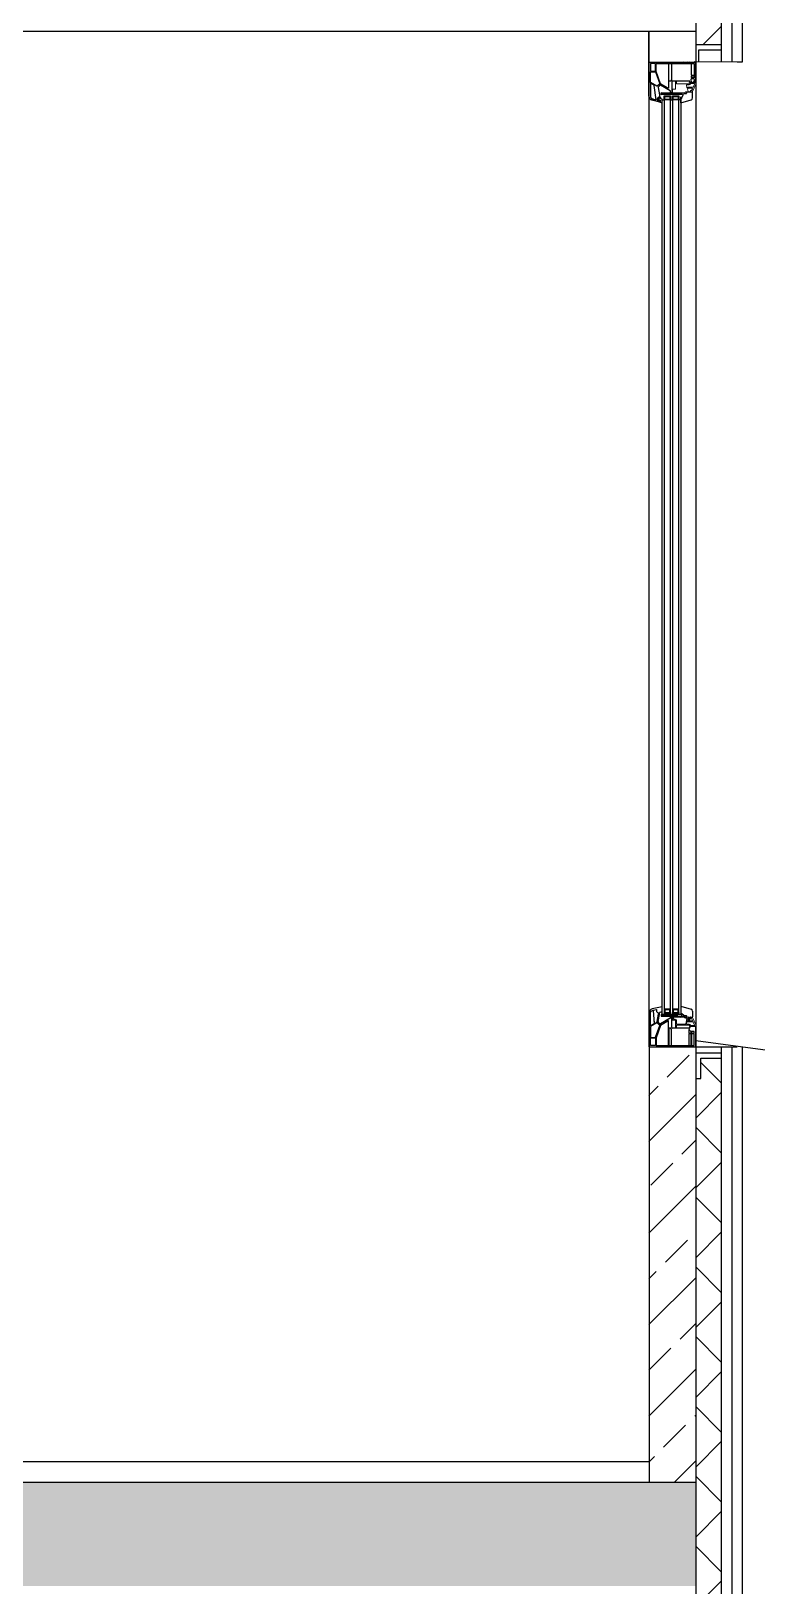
# Model space of a CAD drawing. Header units: millimetres. Extents: x -257254 to 390979, y -202328 to 355504.
# Drawn here: x 100886 to 102287, y 42935 to 45935 of the extents above; entities that cross this region are included whole.
import ezdxf

# ---------------------------------------------------------------- set-up
doc = ezdxf.new("R2010")
doc.units = ezdxf.units.MM
doc.layers.get('0').update_dxf_attribs({"lineweight": 25})
for name, color, linetype in [('G_S1', 3, 'Continuous'), ('GASKET', 5, 'Continuous'), ('PVC', 7, 'Continuous'), ('разрез', 40, 'Continuous')]:
    doc.layers.add(name, color=color, linetype=linetype)

msp = doc.modelspace()

# ---------------------------------------------------------------- hatches: boundary and pattern name
at = {"layer": 'разрез'}
h = msp.add_hatch(dxfattribs=at)
h.set_pattern_fill('NET', color=256, scale=30, angle=45)
h.set_pattern_definition([(45, (-80, -15000), (-67.35192, 67.35192), []), (135, (-80, -15000), (-67.35192, -67.35192), [])])
h.paths.add_polyline_path([(102219.02596, 46953.3795), (102179.02596, 46953.3795), (102179.02596, 46914.47947), (102169.02596, 46914.47947), (102169.02596, 45909.00971), (102219.02596, 45909.00971)])
h = msp.add_hatch(dxfattribs=at)
h.set_pattern_fill('JIS_STN_2.5', color=256, scale=50)
h.set_pattern_definition([(45, (-80.35, 2975.46), (-88.38835, 88.38835), []), (45, (7.9, 2975.46), (-88.38835, 88.38835), [60, -25])])
h.paths.add_polyline_path([(102168.67558, 43950.80058), (102157.29381, 43975.34196), (102090.48815, 43975.34196), (102078.67558, 43950.80058), (102078.67558, 43135.34196), (102168.67558, 43135.34196)])
h = msp.add_hatch(dxfattribs=at)
h.set_pattern_fill('NET', color=256, scale=30, angle=45)
h.set_pattern_definition([(45, (-80, -18000), (-67.35192, 67.35192), []), (135, (-80, -18000), (-67.35192, -67.35192), [])])
h.paths.add_polyline_path([(102219.02596, 43953.3795), (102179.02596, 43953.3795), (102179.02596, 43914.47947), (102169.02596, 43914.47947), (102169.02596, 42909.00971), (102219.02596, 42909.00971)])
h = msp.add_hatch(dxfattribs=at)
h.set_pattern_fill('JIS_STN_2.5', color=256, scale=50)
h.set_pattern_definition([(45, (0, 3000), (-88.38835, 88.38835), []), (45, (88.25, 3000), (-88.38835, 88.38835), [60, -25])])
h.paths.add_polyline_path([(92229.02595, 43135.34196), (89829.02595, 43135.34196), (89829.02595, 42935.34196), (92229.02595, 42935.34196)])
h.paths.add_polyline_path([(96429.02596, 43135.34196), (92229.02596, 43135.34196), (92229.02596, 43015.34196), (92229.02595, 42935.34196), (96429.02596, 42935.34196)])
h.paths.add_polyline_path([(100629.02596, 43135.34196), (96429.02596, 43135.34196), (96429.02596, 42935.34196), (100629.02596, 42935.34196)])
h.paths.add_polyline_path([(102169.02596, 43135.34196), (100629.02596, 43135.34196), (100629.02596, 42935.34196), (102169.02596, 42935.34196)])

# ---------------------------------------------------------------- linework, layer by layer
at = {"color": 1, "linetype": 'Continuous', "lineweight": 25}
for p, q in [((102102.22347, 45812.94867), (102142.23375, 45815.93684)), ((102142.23375, 45812.94867), (102102.22347, 45815.93684)), ((102102.22347, 44037.62609), (102142.23375, 44034.63792)), ((102142.23375, 44037.62609), (102102.22347, 44034.63792))]:
    msp.add_line(p, q, dxfattribs=at)
at = {"color": 5}
for p, q in [((102109.26072, 45809.16832), (102109.26072, 45810.16832)), ((102110.26072, 45809.16832), (102110.26072, 45810.16832)), ((102111.26072, 45809.16832), (102111.26072, 45810.16832)), ((102112.26072, 45809.16832), (102112.26072, 45810.16832)), ((102113.26072, 45809.16832), (102113.26072, 45810.16832)), ((102114.26072, 45809.16832), (102114.26072, 45810.16832)), ((102115.26072, 45809.16832), (102115.26072, 45810.16832)), ((102116.26072, 45809.16832), (102116.26072, 45810.16832)), ((102117.26072, 45809.16832), (102117.26072, 45810.16832)), ((102118.26072, 45809.16832), (102118.26072, 45810.16832)), ((102119.26072, 45809.16832), (102119.26072, 45810.16832)), ((102119.26072, 45809.16832), (102119.26072, 45810.16832)), ((102120.26072, 45809.16832), (102120.26072, 45810.16832)), ((102125.26072, 45809.16832), (102125.26072, 45810.16832)), ((102126.26072, 45809.16832), (102126.26072, 45810.16832)), ((102127.26072, 45809.16832), (102127.26072, 45810.16832)), ((102128.26072, 45809.16832), (102128.26072, 45810.16832)), ((102129.26072, 45809.16832), (102129.26072, 45810.16832)), ((102130.26072, 45809.16832), (102130.26072, 45810.16832)), ((102131.26072, 45809.16832), (102131.26072, 45810.16832)), ((102132.26072, 45809.16832), (102132.26072, 45810.16832)), ((102133.26072, 45809.16832), (102133.26072, 45810.16832)), ((102134.26072, 45809.16832), (102134.26072, 45810.16832)), ((102135.26072, 45809.16832), (102135.26072, 45810.16832)), ((102135.26072, 45809.16832), (102135.26072, 45810.16832)), ((102136.26072, 45809.16832), (102136.26072, 45810.16832)), ((102109.26072, 45809.16832), (102108.26072, 45809.16832)), ((102109.26072, 45808.16832), (102108.26072, 45808.16832)), ((102109.26072, 45807.16832), (102108.26072, 45807.16832)), ((102109.26072, 45806.16832), (102108.26072, 45806.16832)), ((102109.26072, 45805.16832), (102108.26072, 45805.16832)), ((102109.26072, 45804.16832), (102108.26072, 45804.16832)), ((102109.26072, 45803.66832), (102108.26072, 45803.66832)), ((102109.26072, 45803.66832), (102109.26072, 45802.66832)), ((102110.26072, 45803.66832), (102110.26072, 45802.66832)), ((102111.26072, 45803.66832), (102111.26072, 45802.66832)), ((102112.26072, 45803.66832), (102112.26072, 45802.66832)), ((102113.26072, 45803.66832), (102113.26072, 45802.66832)), ((102114.26072, 45803.66832), (102114.26072, 45802.66832)), ((102115.26072, 45803.66832), (102115.26072, 45802.66832)), ((102116.26072, 45803.66832), (102116.26072, 45802.66832)), ((102117.26072, 45803.66832), (102117.26072, 45802.66832)), ((102118.26072, 45803.66832), (102118.26072, 45802.66832)), ((102119.26072, 45809.16832), (102120.26072, 45809.16832)), ((102120.26072, 45808.16832), (102119.26072, 45808.16832)), ((102120.26072, 45807.16832), (102119.26072, 45807.16832)), ((102120.26072, 45806.16832), (102119.26072, 45806.16832)), ((102120.26072, 45805.16832), (102119.26072, 45805.16832)), ((102120.26072, 45804.16832), (102119.26072, 45804.16832)), ((102119.26072, 45803.66832), (102119.26072, 45802.66832)), ((102119.26072, 45803.66832), (102119.26072, 45802.66832)), ((102119.26072, 45803.66832), (102120.26072, 45803.66832)), ((102120.26072, 45803.66832), (102120.26072, 45802.66832)), ((102125.26072, 45809.16832), (102124.26072, 45809.16832)), ((102125.26072, 45808.16832), (102124.26072, 45808.16832)), ((102125.26072, 45807.16832), (102124.26072, 45807.16832)), ((102125.26072, 45806.16832), (102124.26072, 45806.16832)), ((102125.26072, 45805.16832), (102124.26072, 45805.16832)), ((102125.26072, 45804.16832), (102124.26072, 45804.16832)), ((102125.26072, 45803.66832), (102124.26072, 45803.66832)), ((102125.26072, 45803.66832), (102125.26072, 45802.66832)), ((102126.26072, 45803.66832), (102126.26072, 45802.66832)), ((102127.26072, 45803.66832), (102127.26072, 45802.66832)), ((102128.26072, 45803.66832), (102128.26072, 45802.66832)), ((102129.26072, 45803.66832), (102129.26072, 45802.66832)), ((102130.26072, 45803.66832), (102130.26072, 45802.66832)), ((102131.26072, 45803.66832), (102131.26072, 45802.66832)), ((102132.26072, 45803.66832), (102132.26072, 45802.66832)), ((102133.26072, 45803.66832), (102133.26072, 45802.66832)), ((102134.26072, 45803.66832), (102134.26072, 45802.66832)), ((102135.26072, 45809.16832), (102136.26072, 45809.16832)), ((102136.26072, 45808.16832), (102135.26072, 45808.16832)), ((102136.26072, 45807.16832), (102135.26072, 45807.16832)), ((102136.26072, 45806.16832), (102135.26072, 45806.16832)), ((102136.26072, 45805.16832), (102135.26072, 45805.16832)), ((102136.26072, 45804.16832), (102135.26072, 45804.16832)), ((102135.26072, 45803.66832), (102135.26072, 45802.66832)), ((102135.26072, 45803.66832), (102135.26072, 45802.66832)), ((102135.26072, 45803.66832), (102136.26072, 45803.66832)), ((102136.26072, 45803.66832), (102136.26072, 45802.66832)), ((102109.26072, 44046.90644), (102108.26072, 44046.90644)), ((102109.26072, 44046.40644), (102108.26072, 44046.40644)), ((102109.26072, 44045.40644), (102108.26072, 44045.40644)), ((102109.26072, 44044.40644), (102108.26072, 44044.40644)), ((102109.26072, 44043.40644), (102108.26072, 44043.40644)), ((102109.26072, 44042.40644), (102108.26072, 44042.40644)), ((102109.26072, 44041.40644), (102108.26072, 44041.40644)), ((102109.26072, 44046.90644), (102109.26072, 44047.90644)), ((102109.26072, 44041.40644), (102109.26072, 44040.40644)), ((102110.26072, 44046.90644), (102110.26072, 44047.90644)), ((102110.26072, 44041.40644), (102110.26072, 44040.40644)), ((102111.26072, 44046.90644), (102111.26072, 44047.90644)), ((102111.26072, 44041.40644), (102111.26072, 44040.40644)), ((102112.26072, 44046.90644), (102112.26072, 44047.90644)), ((102112.26072, 44041.40644), (102112.26072, 44040.40644)), ((102113.26072, 44046.90644), (102113.26072, 44047.90644)), ((102113.26072, 44041.40644), (102113.26072, 44040.40644)), ((102114.26072, 44046.90644), (102114.26072, 44047.90644)), ((102114.26072, 44041.40644), (102114.26072, 44040.40644)), ((102115.26072, 44046.90644), (102115.26072, 44047.90644)), ((102115.26072, 44041.40644), (102115.26072, 44040.40644)), ((102116.26072, 44046.90644), (102116.26072, 44047.90644)), ((102116.26072, 44041.40644), (102116.26072, 44040.40644)), ((102117.26072, 44046.90644), (102117.26072, 44047.90644)), ((102117.26072, 44041.40644), (102117.26072, 44040.40644)), ((102118.26072, 44046.90644), (102118.26072, 44047.90644)), ((102118.26072, 44041.40644), (102118.26072, 44040.40644)), ((102119.26072, 44046.90644), (102119.26072, 44047.90644)), ((102119.26072, 44046.90644), (102119.26072, 44047.90644)), ((102119.26072, 44046.90644), (102120.26072, 44046.90644)), ((102120.26072, 44046.40644), (102119.26072, 44046.40644)), ((102120.26072, 44045.40644), (102119.26072, 44045.40644)), ((102120.26072, 44044.40644), (102119.26072, 44044.40644)), ((102120.26072, 44043.40644), (102119.26072, 44043.40644)), ((102120.26072, 44042.40644), (102119.26072, 44042.40644)), ((102119.26072, 44041.40644), (102119.26072, 44040.40644)), ((102119.26072, 44041.40644), (102119.26072, 44040.40644)), ((102119.26072, 44041.40644), (102120.26072, 44041.40644)), ((102120.26072, 44046.90644), (102120.26072, 44047.90644)), ((102120.26072, 44041.40644), (102120.26072, 44040.40644)), ((102125.26072, 44046.90644), (102124.26072, 44046.90644)), ((102125.26072, 44046.40644), (102124.26072, 44046.40644)), ((102125.26072, 44045.40644), (102124.26072, 44045.40644)), ((102125.26072, 44044.40644), (102124.26072, 44044.40644)), ((102125.26072, 44043.40644), (102124.26072, 44043.40644)), ((102125.26072, 44042.40644), (102124.26072, 44042.40644)), ((102125.26072, 44041.40644), (102124.26072, 44041.40644)), ((102125.26072, 44046.90644), (102125.26072, 44047.90644)), ((102125.26072, 44041.40644), (102125.26072, 44040.40644)), ((102126.26072, 44046.90644), (102126.26072, 44047.90644)), ((102126.26072, 44041.40644), (102126.26072, 44040.40644)), ((102127.26072, 44046.90644), (102127.26072, 44047.90644)), ((102127.26072, 44041.40644), (102127.26072, 44040.40644)), ((102128.26072, 44046.90644), (102128.26072, 44047.90644)), ((102128.26072, 44041.40644), (102128.26072, 44040.40644)), ((102129.26072, 44046.90644), (102129.26072, 44047.90644)), ((102129.26072, 44041.40644), (102129.26072, 44040.40644)), ((102130.26072, 44046.90644), (102130.26072, 44047.90644)), ((102130.26072, 44041.40644), (102130.26072, 44040.40644)), ((102131.26072, 44046.90644), (102131.26072, 44047.90644)), ((102131.26072, 44041.40644), (102131.26072, 44040.40644)), ((102132.26072, 44046.90644), (102132.26072, 44047.90644)), ((102132.26072, 44041.40644), (102132.26072, 44040.40644)), ((102133.26072, 44046.90644), (102133.26072, 44047.90644)), ((102133.26072, 44041.40644), (102133.26072, 44040.40644)), ((102134.26072, 44046.90644), (102134.26072, 44047.90644)), ((102134.26072, 44041.40644), (102134.26072, 44040.40644)), ((102135.26072, 44046.90644), (102135.26072, 44047.90644)), ((102135.26072, 44046.90644), (102135.26072, 44047.90644)), ((102135.26072, 44046.90644), (102136.26072, 44046.90644)), ((102136.26072, 44046.40644), (102135.26072, 44046.40644)), ((102136.26072, 44045.40644), (102135.26072, 44045.40644)), ((102136.26072, 44044.40644), (102135.26072, 44044.40644)), ((102136.26072, 44043.40644), (102135.26072, 44043.40644)), ((102136.26072, 44042.40644), (102135.26072, 44042.40644)), ((102135.26072, 44041.40644), (102135.26072, 44040.40644)), ((102135.26072, 44041.40644), (102135.26072, 44040.40644)), ((102135.26072, 44041.40644), (102136.26072, 44041.40644)), ((102136.26072, 44046.90644), (102136.26072, 44047.90644)), ((102136.26072, 44041.40644), (102136.26072, 44040.40644))]:
    msp.add_line(p, q, dxfattribs=at)
for points in [[(102116.61489, 45825.34444, -0.5773502692), (102116.16489, 45825.08464), (102101.21313, 45833.71704, -0.1763269807), (102101.08122, 45833.87425), (102092.53299, 45857.36032, -0.0874886635), (102092.51489, 45857.46293), (102092.51489, 45872.41003, -0.4142135624), (102092.81489, 45872.71003), (102116.31489, 45872.71003, -0.4142135624), (102116.61489, 45872.41003)], [(102116.61489, 44025.23032, 0.5773502692), (102116.16489, 44025.49013), (102101.21312, 44016.85772, 0.1763269807), (102101.08122, 44016.70052), (102092.53299, 43993.21444, 0.0874886635), (102092.51489, 43993.11184), (102092.51489, 43978.16474, 0.4142135624), (102092.81489, 43977.86474), (102116.31489, 43977.86474, 0.4142135624), (102116.61489, 43978.16474)]]:
    msp.add_lwpolyline(points, format="xyb", close=True)
at = {"color": 1, "linetype": 'Continuous', "lineweight": 25}
for points in [[(102104.23325, 45812.94867), (102102.22347, 45812.94867), (102102.22347, 45815.93684), (102142.23375, 45815.93684), (102142.23375, 45812.94867)], [(102104.23325, 44037.62609), (102102.22347, 44037.62609), (102102.22347, 44034.63792), (102142.23375, 44034.63792), (102142.23375, 44037.62609)]]:
    msp.add_lwpolyline(points, close=True, dxfattribs=at)
at = {"color": 5}
for points in [[(102120.26072, 45810.16832), (102120.26072, 45802.66832), (102108.26072, 45802.66832), (102108.26072, 45810.16832)], [(102136.26072, 45810.16832), (102136.26072, 45802.66832), (102124.26072, 45802.66832), (102124.26072, 45810.16832)], [(102119.26072, 45809.16832), (102119.26072, 45803.66832), (102109.26072, 45803.66832), (102109.26072, 45809.16832)], [(102135.26072, 45809.16832), (102135.26072, 45803.66832), (102125.26072, 45803.66832), (102125.26072, 45809.16832)], [(102120.26072, 44040.40644), (102120.26072, 44047.90644), (102108.26072, 44047.90644), (102108.26072, 44040.40644)], [(102119.26072, 44041.40644), (102119.26072, 44046.90644), (102109.26072, 44046.90644), (102109.26072, 44041.40644)], [(102136.26072, 44040.40644), (102136.26072, 44047.90644), (102124.26072, 44047.90644), (102124.26072, 44040.40644)], [(102135.26072, 44041.40644), (102135.26072, 44046.90644), (102125.26072, 44046.90644), (102125.26072, 44041.40644)]]:
    msp.add_lwpolyline(points, close=True, dxfattribs=at)
at = {"layer": 'G_S1'}
for points in [[(102104.26072, 44037.62609), (102104.26072, 45802.66842), (102108.26072, 45802.66823), (102108.26072, 44037.62609)], [(102120.26072, 44037.62609), (102120.26072, 45802.66842), (102124.26072, 45802.66823), (102124.26072, 44037.62609)], [(102136.26072, 44037.62704), (102136.26069, 45803.16842), (102140.26069, 45803.16823), (102140.26072, 44037.62704)]]:
    msp.add_lwpolyline(points, close=True, dxfattribs=at)
at = {"layer": 'GASKET', "color": 5, "linetype": 'Continuous'}
msp.add_lwpolyline([(102101.59073, 45806.79046, 0.4142135624), (102100.89073, 45807.49046), (102100.79073, 45807.49046, 0.4142135624), (102100.49073, 45807.19046), (102100.49073, 45806.34405), (102100.19073, 45806.17085, -0.5773502692), (102099.29073, 45806.69046), (102099.29073, 45807.14046, 0.4142135624), (102098.79073, 45807.64046), (102098.49073, 45807.64046, 0.0200240707), (102098.21073, 45807.62925, 0.3909468838), (102097.29073, 45806.63245), (102097.29073, 45801.64848, 0.3909468838), (102098.21073, 45800.65168), (102098.49073, 45800.64046), (102098.79073, 45800.64046, 0.4142135624), (102099.29073, 45801.14046), (102099.29073, 45801.59046, -0.5773502692), (102100.19073, 45802.11008), (102100.49073, 45801.93687), (102100.49073, 45797.89006), (102103.87457, 45796.87564, 0.5023341752), (102104.26072, 45797.16301), (102104.26073, 45803.92482), (102101.82345, 45804.65548, -0.349418093), (102101.59073, 45804.94784)], format="xyb", close=True, dxfattribs=at)
at = {"layer": 'PVC'}
for p, q in [((102078.93981, 45809.76937), (102078.93981, 45875.2328)), ((102081.80766, 45875.26082), (102090.402, 45875.26082)), ((102081.89381, 45875.2328), (102090.48815, 45875.2328)), ((102093.77761, 45875.26082), (102134.102, 45875.26082)), ((102137.47761, 45875.26082), (102146.07195, 45875.26082)), ((102137.56376, 45875.2328), (102146.1581, 45875.2328)), ((102149.43981, 45875.26082), (102153.83981, 45875.26082)), ((102157.20766, 45875.26082), (102166.07195, 45875.26082)), ((102157.29381, 45875.2328), (102166.1581, 45875.2328)), ((102168.93981, 45875.26082), (102168.93981, 45836.71082)), ((102160.36764, 45842.96082), (102159.36764, 45841.96082)), ((102159.36764, 45841.96082), (102160.42977, 45836.74028)), ((102160.45379, 45842.9328), (102159.45379, 45841.9328)), ((102159.45379, 45841.9328), (102160.51592, 45836.71226)), ((102165.13981, 45842.96082), (102160.36764, 45842.96082)), ((102165.22596, 45842.9328), (102160.45379, 45842.9328)), ((102166.63981, 45838.76082), (102166.63981, 45841.46082)), ((102166.72596, 45838.7328), (102166.72596, 45841.4328)), ((102096.455, 45826.495), (102098.89423, 45812.66143)), ((102096.54115, 45826.46698), (102098.98038, 45812.63342)), ((102100.02488, 45830.66792), (102096.73509, 45827.37813)), ((102100.11103, 45830.63991), (102096.82124, 45827.35012)), ((102098.93981, 45812.14049), (102098.93981, 45809.46082)), ((102099.02596, 45812.11247), (102099.02596, 45809.4328)), ((102119.93981, 45820.02588), (102101.23198, 45830.82684)), ((102120.02596, 45819.99786), (102101.31813, 45830.79883)), ((102120.43981, 45816.46082), (102120.43981, 45819.15985)), ((102120.52596, 45816.4328), (102120.52596, 45819.13184)), ((102122.43981, 45815.96082), (102120.93981, 45815.96082)), ((102122.52596, 45815.9328), (102121.02596, 45815.9328)), ((102122.93981, 45837.96082), (102122.93981, 45816.46082)), ((102123.02596, 45837.9328), (102123.02596, 45816.4328)), ((102157.00107, 45838.96082), (102123.93981, 45838.96082)), ((102157.08722, 45838.9328), (102124.02596, 45838.9328)), ((102140.26069, 45802.80664), (102145.78549, 45813.5819)), ((102147.94405, 45814.9328), (102151.02596, 45814.9328)), ((102151.52596, 45815.4328), (102151.52596, 45815.8328)), ((102153.62596, 45817.9328), (102155.93763, 45817.9328)), ((102155.93763, 45817.9328), (102162.27596, 45817.9328)), ((102156.95003, 45836.33846), (102157.48404, 45838.33141)), ((102157.03618, 45836.31045), (102157.57019, 45838.30339)), ((102159.97294, 45836.14169), (102157.25969, 45835.96148)), ((102160.05909, 45836.11368), (102157.34584, 45835.93346)), ((102158.77596, 45820.1328), (102158.49151, 45818.51963)), ((102163.02596, 45817.1828), (102162.27596, 45817.9328)), ((102163.02596, 45806.29926), (102163.02596, 45817.1828)), ((102164.4474, 45836.7314), (102164.64423, 45837.84764)), ((102164.53355, 45836.70338), (102164.73038, 45837.81963)), ((102167.68981, 45835.96082), (102164.90667, 45836.14567)), ((102167.77596, 45835.9328), (102164.99282, 45836.11766)), ((102165.13663, 45838.26082), (102166.13981, 45838.26082)), ((102165.22278, 45838.2328), (102166.22596, 45838.2328)), ((102168.18981, 45835.96082), (102167.68981, 45835.96082)), ((102168.27596, 45835.9328), (102167.77596, 45835.9328)), ((102168.93981, 45836.71082), (102168.18981, 45835.96082)), ((102100.06216, 45797.97104), (102084.86925, 45802.04197)), ((102098.73981, 45807.61082), (102098.43981, 45807.61082)), ((102098.43981, 45800.61082), (102098.73981, 45800.61082)), ((102098.82596, 45807.5828), (102098.52596, 45807.5828)), ((102098.52596, 45800.5828), (102098.82596, 45800.5828)), ((102099.23981, 45806.66082), (102099.23981, 45807.11082)), ((102099.23981, 45801.11082), (102099.23981, 45801.56082)), ((102099.32596, 45806.6328), (102099.32596, 45807.0828)), ((102099.32596, 45801.0828), (102099.32596, 45801.5328)), ((102100.43981, 45806.31441), (102100.13981, 45806.1412)), ((102100.13981, 45802.08043), (102100.43981, 45801.90723)), ((102100.52596, 45806.28639), (102100.22596, 45806.11319)), ((102100.22596, 45802.05242), (102100.52596, 45801.87921)), ((102100.43981, 45807.96082), (102100.43981, 45806.31441)), ((102100.43981, 45801.90723), (102100.43981, 45798.26082)), ((102100.52596, 45807.9328), (102100.52596, 45806.28639)), ((102100.52596, 45801.87921), (102100.52596, 45798.2328)), ((102140.26069, 45797.2328), (102140.26069, 45808.38047)), ((102140.26069, 45796.94872), (102160.31159, 45802.5115)), ((102143.35034, 45806.04184), (102143.52596, 45806.04184)), ((102143.82596, 45796.9328), (102143.82596, 45796.9328)), ((102079.02596, 44040.83341), (102079.02596, 43975.34196)), ((102104.26072, 44052.63174), (102084.9554, 44048.56081)), ((102099.02596, 44038.46229), (102099.02596, 44041.14196)), ((102140.26072, 44053.62604), (102160.31159, 44048.06327)), ((102140.26072, 44041.1452), (102145.78549, 44036.99287)), ((102163.02596, 44044.2755), (102163.02596, 44033.39196)), ((102096.54115, 44024.10778), (102098.98038, 44037.94135)), ((102100.11103, 44019.93486), (102096.82124, 44023.22465)), ((102120.02596, 44030.5769), (102101.31813, 44019.77594)), ((102120.52596, 44034.14196), (102120.52596, 44031.44293)), ((102122.52596, 44034.64196), (102121.02596, 44034.64196)), ((102123.02596, 44012.64196), (102123.02596, 44034.14196)), ((102157.08722, 44011.64196), (102124.02596, 44011.64196)), ((102147.94405, 44035.64196), (102151.02596, 44035.64196)), ((102151.52596, 44035.14196), (102151.52596, 44034.74196)), ((102153.62596, 44032.64196), (102155.93763, 44032.64196)), ((102154.67596, 44028.64196), (102155.13865, 44028.64196)), ((102154.67596, 44026.64196), (102156.29335, 44026.64196)), ((102155.57166, 44028.89196), (102156.58894, 44030.65394)), ((102156.64833, 44030.99077), (102156.43004, 44032.22879)), ((102156.72636, 44026.89196), (102158.77596, 44030.44196)), ((102157.03618, 44014.26432), (102157.57019, 44012.27137)), ((102164.99282, 44014.45711), (102157.34584, 44014.6413)), ((102158.77596, 44030.44196), (102158.49151, 44032.05514)), ((102158.98391, 44032.64196), (102162.27596, 44032.64196)), ((102163.02596, 44033.39196), (102162.27596, 44032.64196)), ((102167.77596, 44014.64196), (102164.99282, 44014.45711)), ((102168.27596, 44014.64196), (102167.77596, 44014.64196)), ((102169.02596, 44013.89196), (102168.27596, 44014.64196)), ((102169.02596, 43975.34196), (102169.02596, 44013.89196)), ((102079.02596, 43975.34196), (102090.48815, 43975.34196)), ((102090.48815, 43975.34196), (102157.29381, 43975.34196)), ((102157.29381, 43975.34196), (102169.02596, 43975.34196))]:
    msp.add_line(p, q, dxfattribs=at)
at = {"layer": 'PVC', "linetype": 'Continuous', "lineweight": 0}
for p, q in [((102124.02592, 45816.43684), (102124.02592, 45822.9328)), ((102124.52592, 45823.4328), (102129.52596, 45823.4328)), ((102138.72592, 45815.93684), (102124.52592, 45815.93684)), ((102130.02596, 45823.9328), (102130.02596, 45838.4328)), ((102130.52596, 45838.9328), (102131.52596, 45838.9328)), ((102132.02596, 45838.4328), (102132.02596, 45833.9328)), ((102132.52596, 45833.4328), (102156.36792, 45833.4328)), ((102139.02592, 45816.23684), (102138.72592, 45815.93684)), ((102139.32592, 45815.93684), (102139.02592, 45816.23684)), ((102148.52592, 45815.93684), (102139.32592, 45815.93684)), ((102149.02592, 45817.43684), (102149.02592, 45816.43684)), ((102151.39671, 45817.93684), (102149.52592, 45817.93684)), ((102152.02693, 45826.43176), (102151.13146, 45830.83312)), ((102154.05909, 45818.11368), (102151.39671, 45817.93684)), ((102151.62143, 45831.4328), (102156.36792, 45831.4328)), ((102153.03916, 45826.34661), (102152.87045, 45826.17789)), ((102154.45379, 45824.9328), (102153.45379, 45823.9328)), ((102153.45379, 45823.9328), (102154.51592, 45818.71226)), ((102163.99742, 45826.93239), (102154.45338, 45826.93239)), ((102162.19192, 45824.9328), (102154.45379, 45824.9328)), ((102158.53355, 45818.70338), (102158.76564, 45820.01963)), ((102161.77596, 45817.9328), (102158.99282, 45818.11766)), ((102159.25804, 45820.4328), (102160.71824, 45820.4328)), ((102159.32596, 45835.9328), (102164.98391, 45835.9328)), ((102159.32596, 45833.9328), (102166.52391, 45833.9328)), ((102161.17906, 45820.73877), (102162.65274, 45824.23877)), ((102162.27596, 45817.9328), (102161.77596, 45817.9328)), ((102163.02596, 45818.6828), (102162.27596, 45817.9328)), ((102169.02596, 45832.9328), (102163.02596, 45818.6828)), ((102166.98473, 45833.23877), (102164.45824, 45827.23836)), ((102164.98391, 45835.9328), (102168.27596, 45835.9328)), ((102124.02592, 44034.13792), (102124.02592, 44027.64196)), ((102138.72592, 44034.63792), (102124.52592, 44034.63792)), ((102124.52592, 44027.14196), (102129.52596, 44027.14196)), ((102126.02592, 44032.13792), (102126.02592, 44029.64196)), ((102137.97236, 44032.63792), (102126.52592, 44032.63792)), ((102126.52592, 44029.14196), (102129.52596, 44029.14196)), ((102130.02596, 44026.64196), (102130.02596, 44012.14196)), ((102130.52596, 44011.64196), (102131.52596, 44011.64196)), ((102132.02596, 44026.64196), (102132.02596, 44019.64196)), ((102132.02596, 44012.14196), (102132.02596, 44016.64196)), ((102132.52596, 44019.14196), (102149.4784, 44019.14196)), ((102132.52596, 44017.14196), (102156.36792, 44017.14196)), ((102139.02592, 44034.33792), (102138.72592, 44034.63792)), ((102139.32592, 44034.63792), (102139.02592, 44034.33792)), ((102148.52592, 44034.63792), (102139.32592, 44034.63792)), ((102146.70673, 44032.63792), (102140.07949, 44032.63792)), ((102149.02592, 44033.13792), (102149.02592, 44034.13792)), ((102150.86024, 44030.66915), (102149.36024, 44030.66915)), ((102151.39671, 44032.63792), (102149.52592, 44032.63792)), ((102149.96837, 44019.54228), (102152.09979, 44030.01858)), ((102151.64297, 44030.61716), (102150.86024, 44030.66915)), ((102152.02693, 44024.14301), (102151.13146, 44019.74165)), ((102154.05909, 44032.46109), (102151.39671, 44032.63792)), ((102151.62143, 44019.14196), (102156.36792, 44019.14196)), ((102153.03916, 44024.22816), (102152.87045, 44024.39688)), ((102153.45379, 44026.64196), (102154.51592, 44031.8625)), ((102154.45379, 44025.64196), (102153.45379, 44026.64196)), ((102163.99742, 44023.64237), (102154.45338, 44023.64237)), ((102162.19192, 44025.64196), (102154.45379, 44025.64196)), ((102158.53355, 44031.87138), (102158.76564, 44030.55514)), ((102161.77596, 44032.64196), (102158.99282, 44032.45711)), ((102159.25804, 44030.14196), (102160.71824, 44030.14196)), ((102159.32596, 44016.64196), (102166.52391, 44016.64196)), ((102159.32596, 44014.64196), (102164.98391, 44014.64196)), ((102161.17906, 44029.83599), (102162.65274, 44026.33599)), ((102162.27596, 44032.64196), (102161.77596, 44032.64196)), ((102163.02596, 44031.89196), (102162.27596, 44032.64196)), ((102169.02596, 44017.64196), (102163.02596, 44031.89196)), ((102166.98473, 44017.33599), (102164.45824, 44023.3364)), ((102164.98391, 44014.64196), (102168.27596, 44014.64196)), ((102168.27596, 44014.64196), (102169.02596, 44015.39196)), ((102169.02596, 44015.39196), (102169.02596, 44017.64196))]:
    msp.add_line(p, q, dxfattribs=at)
at = {"layer": 'PVC'}
for points in [[(102100.14831, 45797.94302), (102084.9554, 45802.01395, -0.3394542589), (102079.02596, 45809.74136), (102079.02596, 45875.2328), (102169.02596, 45875.2328), (102169.02596, 45836.6828), (102168.27596, 45835.9328), (102169.02596, 45835.1828), (102169.02596, 45832.9328)], [(102121.82596, 45872.7328, -0.4142135624), (102122.32596, 45872.2328), (102122.32596, 45841.27346, -0.2522636525), (102122.10096, 45840.85588, 0.1521672479), (102120.78137, 45839.2453, -0.3056146846), (102120.31786, 45838.9328), (102117.82596, 45838.9328, -0.4142135624), (102117.32596, 45839.4328), (102117.32596, 45872.2328, -0.4142135624), (102117.82596, 45872.7328)], [(102117.82596, 45872.7328), (102165.72596, 45872.7328, -0.4142135624), (102166.22596, 45872.2328), (102166.22596, 45850.4328, -0.4142135624), (102165.72596, 45849.9328), (102161.72596, 45849.9328, -0.4142135624), (102161.22596, 45850.4328), (102161.22596, 45872.2328, -0.4142135624), (102161.72596, 45872.7328)], [(102121.82596, 43977.84196, 0.4142135624), (102122.32596, 43978.34196), (102122.32596, 44009.3013, 0.2522636525), (102122.10096, 44009.71889, -0.1521672479), (102120.78137, 44011.32946, 0.3056146846), (102120.31786, 44011.64196), (102117.82596, 44011.64196, 0.4142135624), (102117.32596, 44011.14196), (102117.32596, 43978.34196, 0.4142135624), (102117.82596, 43977.84196)], [(102117.82596, 43977.84196), (102165.72596, 43977.84196, 0.4142135624), (102166.22596, 43978.34196), (102166.22596, 44000.14196, 0.4142135624), (102165.72596, 44000.64196), (102161.72596, 44000.64196, 0.4142135624), (102161.22596, 44000.14196), (102161.22596, 43978.34196, 0.4142135624), (102161.72596, 43977.84196)]]:
    msp.add_lwpolyline(points, format="xyb", dxfattribs=at)
for points in [[(102082.32596, 45857.9828), (102090.92596, 45857.9828, 0.4142135624), (102091.42596, 45858.4828), (102091.42596, 45872.2328, 0.4142135624), (102090.92596, 45872.7328), (102082.32596, 45872.7328, 0.4142135624), (102081.82596, 45872.2328), (102081.82596, 45858.4828, 0.4142135624)], [(102092.52596, 45857.4328), (102092.52596, 45872.2328, -0.4142135624), (102093.02596, 45872.7328), (102116.12596, 45872.7328, -0.4142135624), (102116.62596, 45872.2328), (102116.62596, 45825.71363, -0.5773502692), (102115.87596, 45825.28062), (102102.56813, 45832.96389, 0.0791628029), (102101.53955, 45833.35765, -0.259106532), (102101.17276, 45833.6759)], [(102081.82596, 45856.3828, -0.4142135624), (102082.32596, 45856.8828), (102091.20544, 45856.8828, -0.3152987889), (102091.67529, 45856.55381), (102099.93255, 45833.86716, -0.415199181), (102099.63213, 45833.22574, 0.110368962), (102098.34326, 45832.40768), (102094.97492, 45829.03934, -0.3394542589), (102094.37137, 45828.95988), (102082.07596, 45836.05864, -0.2679491924), (102081.82596, 45836.49165)], [(102161.22596, 45848.3328, -0.4142135624), (102161.72596, 45848.8328), (102165.72596, 45848.8328, -0.4142135624), (102166.22596, 45848.3328), (102166.22596, 45845.9328, -0.4142135624), (102165.72596, 45845.4328), (102161.72596, 45845.4328, -0.4142135624), (102161.22596, 45845.9328)], [(102081.82596, 45834.06678), (102081.82596, 45809.74136, 0.3394542589), (102085.6801, 45804.71854), (102086.14624, 45804.59364, 0.0665911149), (102092.72885, 45802.82984), (102088.99819, 45830.45856, 0.2914734196), (102088.7501, 45830.93515), (102082.57596, 45834.49979, 0.5773502692)], [(102081.82596, 44016.50799), (102081.82596, 44040.83341, -0.3394542589), (102085.6801, 44045.85622), (102086.14624, 44045.98112, -0.4663076582), (102086.77375, 44045.54174), (102088.99819, 44020.11621, -0.2914734196), (102088.7501, 44019.63962), (102082.57596, 44016.07497, -0.5773502692)], [(102089.62644, 44020.96692), (102087.44496, 44045.90136, -0.3639702343), (102087.81365, 44046.4279), (102092.72885, 44047.74493, -0.5461192343), (102093.10233, 44047.40533, 0.3391374696), (102096.23429, 44041.49214, -0.2932527546), (102096.52596, 44041.03761), (102096.52596, 44038.41855), (102094.07913, 44024.5419, 0.1007420008), (102094.11581, 44023.14616, -0.3298024597), (102093.87864, 44022.60058), (102090.37454, 44020.57749, -0.5486187866)], [(102081.82596, 43994.19196, 0.4142135624), (102082.32596, 43993.69196), (102091.20544, 43993.69196, 0.3152987889), (102091.67529, 43994.02095), (102099.93255, 44016.7076, 0.415199181), (102099.63213, 44017.34903, -0.110368962), (102098.34326, 44018.16709), (102094.97492, 44021.53543, 0.3394542589), (102094.37137, 44021.61489), (102082.07596, 44014.51613, 0.2679491924), (102081.82596, 44014.08312)], [(102092.52596, 43993.14196), (102092.52596, 43978.34196, 0.4142135624), (102093.02596, 43977.84196), (102116.12596, 43977.84196, 0.4142135624), (102116.62596, 43978.34196), (102116.62596, 44024.86114, 0.5773502692), (102115.87596, 44025.29415), (102102.56813, 44017.61087, -0.0791628029), (102101.53955, 44017.21712, 0.259106532), (102101.17276, 44016.89886)], [(102082.32596, 43992.59196), (102090.92596, 43992.59196, -0.4142135624), (102091.42596, 43992.09196), (102091.42596, 43978.34196, -0.4142135624), (102090.92596, 43977.84196), (102082.32596, 43977.84196, -0.4142135624), (102081.82596, 43978.34196), (102081.82596, 43992.09196, -0.4142135624)], [(102155.52596, 44002.24196, 0.4142135624), (102156.02596, 44001.74196), (102160.02596, 44001.74196, 0.4142135624), (102160.52596, 44002.24196), (102160.52596, 44004.67263, 0.3728956847), (102160.09726, 44005.16751, -0.1619694649), (102158.68602, 44005.8742), (102157.68602, 44006.8742, -0.1989123674), (102156.95379, 44008.64196, 0.4142135624), (102156.45379, 44009.14196), (102156.02596, 44009.14196, 0.4142135624), (102155.52596, 44008.64196)], [(102155.52596, 43978.34196, 0.4142135624), (102156.02596, 43977.84196), (102160.02596, 43977.84196, 0.4142135624), (102160.52596, 43978.34196), (102160.52596, 44000.14196, 0.4142135624), (102160.02596, 44000.64196), (102156.02596, 44000.64196, 0.4142135624), (102155.52596, 44000.14196)], [(102161.22596, 44002.24196, 0.4142135624), (102161.72596, 44001.74196), (102165.72596, 44001.74196, 0.4142135624), (102166.22596, 44002.24196), (102166.22596, 44004.64196, 0.4142135624), (102165.72596, 44005.14196), (102161.72596, 44005.14196, 0.4142135624), (102161.22596, 44004.64196)]]:
    msp.add_lwpolyline(points, format="xyb", close=True, dxfattribs=at)
for centre, radius, start, end in [((102081.80766, 45875.76082), 0.5, 185.0000001, 270.0000001), ((102090.402, 45875.76082), 0.5, 270.0000001, 355.0000001), ((102093.77761, 45875.76082), 0.5, 185.0000001, 270.00000011), ((102134.102, 45875.76082), 0.5, 270.0000001, 355.0000001), ((102137.47761, 45875.76082), 0.5, 185.0000001, 270.0000001), ((102146.07195, 45875.76082), 0.5, 270.0000001, 355.0000001), ((102149.43981, 45875.76082), 0.5, 180.0000001, 270.0000001), ((102153.83981, 45875.76082), 0.5, 270.0000001, 0.0000001), ((102157.20766, 45875.76082), 0.5, 185.0000001, 270.00000011), ((102166.07195, 45875.76082), 0.5, 270.0000001, 355.0000001), ((102165.13981, 45841.46082), 1.5, 0.0000001, 90.0000001), ((102165.22596, 45841.4328), 1.5, 0.0000001, 90.0000001), ((102097.43981, 45826.66865), 1, 134.80690669, 190.0000001), ((102097.52596, 45826.64063), 1, 134.80690669, 190.0000001), ((102095.93981, 45812.14049), 3, 0.0000001, 10.0000001), ((102096.02596, 45812.11247), 3, 0.0000001, 10.0000001), ((102100.73198, 45829.96082), 1, 60.0000001, 135.0000001), ((102100.81813, 45829.9328), 1, 60.0000001, 135.0000001), ((102119.43981, 45819.15985), 1, 0.0000001, 60.0000001), ((102119.52596, 45819.13184), 1, 0.0000001, 60.0000001), ((102120.93981, 45816.46082), 0.5, 180.0000001, 270.0000001), ((102121.02596, 45816.4328), 0.5, 180.0000001, 270.0000001), ((102122.43981, 45816.46082), 0.5, 270.0000001, 0.0000001), ((102122.52596, 45816.4328), 0.5, 270.0000001, 0.0000001), ((102123.93981, 45837.96082), 1, 90.0000001, 180.0000001), ((102124.02596, 45837.9328), 1, 90.0000001, 180.0000001), ((102147.94405, 45812.5328), 2.4, 90, 154.07952885), ((102151.02596, 45815.4328), 0.5, 270, 0), ((102153.62596, 45815.8328), 2.1, 90, 180), ((102157.23981, 45836.26082), 0.3, 165.0000001, 273.8000001), ((102157.00107, 45838.46082), 0.5, 345.0000001, 90.0000001), ((102157.32596, 45836.2328), 0.3, 165.0000001, 273.8000001), ((102157.08722, 45838.4328), 0.5, 345.0000001, 90.0000001), ((102159.93981, 45836.64059), 0.5, 273.8000001, 11.5000001), ((102160.02596, 45836.61258), 0.5, 273.8000001, 11.5000001), ((102164.93981, 45836.64457), 0.5, 170.0000001, 266.2000001), ((102165.02596, 45836.61656), 0.5, 170.0000001, 266.2000001), ((102165.13663, 45837.76082), 0.5, 90.0000001, 170.0000001), ((102165.22278, 45837.7328), 0.5, 90.0000001, 170.0000001), ((102166.13981, 45838.76082), 0.5, 270.0000001, 0.0000001), ((102166.22596, 45838.7328), 0.5, 270.0000001, 0.0000001), ((102086.93981, 45809.76937), 8, 180.0000001, 255.0000001), ((102098.43981, 45804.11082), 3.5, 90.0000001, 270.0000001), ((102098.52596, 45804.0828), 3.5, 90.0000001, 270.0000001), ((102098.73981, 45807.11082), 0.5, 0.0000001, 90.0000001), ((102098.73981, 45801.11082), 0.5, 270.0000001, 0.0000001), ((102098.82596, 45807.0828), 0.5, 0.0000001, 90.0000001), ((102098.82596, 45801.0828), 0.5, 270.0000001, 0.0000001), ((102099.43981, 45809.46082), 0.5, 180.0000001, 270.0000001), ((102099.52596, 45809.4328), 0.5, 180.0000001, 270.0000001), ((102099.83981, 45806.66082), 0.6, 180.0000001, 300.0000001), ((102099.83981, 45801.56082), 0.6, 60.0000001, 180.0000001), ((102099.92596, 45806.6328), 0.6, 180.0000001, 300.0000001), ((102099.92596, 45801.5328), 0.6, 60.0000001, 180.0000001), ((102099.43981, 45807.96082), 1, 0.0000001, 90.0000001), ((102099.52596, 45807.9328), 1, 0.0000001, 90.0000001), ((102100.13981, 45798.26082), 0.3, 255.0000001, 0.0000001), ((102100.22596, 45798.2328), 0.3, 255.0000001, 0.0000001), ((102159.02596, 45806.29926), 4, 288.7480945, 0), ((102087.02596, 44040.83341), 8, 104.9999999, 179.9999999), ((102099.52596, 44041.14196), 0.5, 89.9999999, 179.9999999), ((102104.14081, 44031.50073), 11.14188, 89.38333603, 114.4682902), ((102159.02596, 44044.2755), 4, 0, 71.2519055), ((102097.52596, 44023.93413), 1, 169.9999999, 225.19309331), ((102096.02596, 44038.46229), 3, 349.9999999, 359.9999999), ((102100.81813, 44020.64196), 1, 224.9999999, 299.9999999), ((102119.52596, 44031.44293), 1, 299.9999999, 359.9999999), ((102121.02596, 44034.14196), 0.5, 89.9999999, 179.9999999), ((102122.52596, 44034.14196), 0.5, 359.9999999, 89.9999999), ((102124.02596, 44012.64196), 1, 179.9999999, 269.9999999), ((102147.94405, 44038.04196), 2.4, 205.92047115, 270), ((102151.02596, 44035.14196), 0.5, 0, 90), ((102153.62596, 44034.74196), 2.1, 180, 270), ((102154.67596, 44027.64196), 1, 90, 270), ((102155.13865, 44029.14196), 0.5, 270, 330), ((102155.93763, 44032.14196), 0.5, 10, 90), ((102156.29335, 44027.14196), 0.5, 270, 330), ((102156.15593, 44030.90394), 0.5, 330, 10), ((102157.32596, 44014.34196), 0.3, 86.1999999, 194.9999999), ((102157.08722, 44012.14196), 0.5, 269.9999999, 14.9999999), ((102158.98391, 44032.14196), 0.5, 90, 190)]:
    msp.add_arc(centre, radius, start, end, dxfattribs=at)
at = {"layer": 'PVC', "linetype": 'Continuous', "lineweight": 0}
for centre, radius, start, end in [((102124.52592, 45822.9328), 0.5, 90.0000001, 180.0000001), ((102124.52592, 45816.43684), 0.5, 180.0000001, 270.0000001), ((102129.52596, 45823.9328), 0.5, 270.0000001, 0.0000001), ((102130.52596, 45838.4328), 0.5, 90.0000001, 180.0000001), ((102131.52596, 45838.4328), 0.5, 0.0000001, 90.0000001), ((102132.52596, 45833.9328), 0.5, 180.0000001, 270.0000001), ((102148.52592, 45816.43684), 0.5, 270.0000001, 0.0000001), ((102149.52592, 45817.43684), 0.5, 90.0000001, 180.0000001), ((102151.62143, 45830.9328), 0.5, 90.0000001, 191.5000001), ((102152.51689, 45826.53144), 0.5, 191.5000001, 315.0000001), ((102154.45338, 45824.93239), 2, 90.0000001, 135.0000001), ((102154.02596, 45818.61258), 0.5, 273.8000001, 11.5000001), ((102156.36792, 45833.9328), 0.5, 270.0000001, 350.40593188), ((102156.36792, 45833.9328), 2.5, 270.0000001, 350.40593188), ((102159.32596, 45833.4328), 2.5, 90.0000001, 170.40593188), ((102159.02596, 45818.61656), 0.5, 170.0000001, 266.2000001), ((102159.25804, 45819.9328), 0.5, 90.0000001, 170.0000001), ((102159.32596, 45833.4328), 0.5, 90.0000001, 170.40593188), ((102160.71824, 45820.9328), 0.5, 270.0000001, 337.16634592), ((102162.19192, 45824.4328), 0.5, 337.16634592, 90.0000001), ((102163.99742, 45827.43239), 0.5, 270.0000001, 337.16634592), ((102166.52391, 45833.4328), 0.5, 337.16634592, 90.0000001), ((102124.52592, 44034.13792), 0.5, 89.9999999, 179.9999999), ((102124.52592, 44027.64196), 0.5, 179.9999999, 269.9999999), ((102126.52592, 44032.13792), 0.5, 89.9999999, 179.9999999), ((102126.52592, 44029.64196), 0.5, 179.9999999, 269.9999999), ((102129.52596, 44026.64196), 2.5, 359.9999999, 89.9999999), ((102129.52596, 44026.64196), 0.5, 359.9999999, 89.9999999), ((102130.52596, 44012.14196), 0.5, 179.9999999, 269.9999999), ((102131.52596, 44012.14196), 0.5, 269.9999999, 359.9999999), ((102132.52596, 44019.64196), 0.5, 179.9999999, 269.9999999), ((102132.52596, 44016.64196), 0.5, 89.9999999, 179.9999999), ((102139.02592, 44034.33792), 2, 238.21166928, 301.78833051), ((102146.70673, 44032.13792), 0.5, 19.99327063, 89.9999999), ((102149.52592, 44033.16365), 2.5, 199.99327063, 266.1999999), ((102148.52592, 44034.13792), 0.5, 359.9999999, 89.9999999), ((102149.52592, 44033.13792), 0.5, 179.9999999, 269.9999999), ((102149.4784, 44019.64196), 0.5, 269.9999999, 348.4999999), ((102151.62143, 44019.64196), 0.5, 168.4999999, 269.9999999), ((102151.60983, 44030.11826), 0.5, 348.4999999, 86.1999999), ((102152.51689, 44024.04332), 0.5, 44.9999999, 168.4999999), ((102154.45338, 44025.64237), 2, 224.9999999, 269.9999999), ((102154.02596, 44031.96219), 0.5, 348.4999999, 86.1999999), ((102156.36792, 44016.64196), 2.5, 9.59406812, 89.9999999), ((102156.36792, 44016.64196), 0.5, 9.59406812, 89.9999999), ((102159.32596, 44017.14196), 2.5, 189.59406812, 269.9999999), ((102159.02596, 44031.95821), 0.5, 93.7999999, 189.9999999), ((102159.25804, 44030.64196), 0.5, 189.9999999, 269.9999999), ((102159.32596, 44017.14196), 0.5, 189.59406812, 269.9999999), ((102160.71824, 44029.64196), 0.5, 22.83365408, 89.9999999), ((102162.19192, 44026.14196), 0.5, 269.9999999, 22.83365408), ((102163.99742, 44023.14237), 0.5, 22.83365408, 89.9999999), ((102166.52391, 44017.14196), 0.5, 269.9999999, 22.83365408)]:
    msp.add_arc(centre, radius, start, end, dxfattribs=at)
at = {"layer": 'разрез'}
for p, q in [((102169.02596, 64135.34196), (102169.02596, 37175.34196)), ((102219.02596, 45875.70281), (102219.02596, 46975.34196)), ((102239.02596, 46975.34196), (102239.02596, 45875.2328)), ((102259.02596, 46975.34196), (102259.02596, 45875.2328)), ((89829.02595, 45935.34196), (102169.02596, 45935.34196)), ((102078.93981, 45872.7328), (102078.93981, 45935.34196)), ((102079.02596, 43975.34196), (102079.02596, 45935.34196)), ((102219.02596, 45909.00971), (102169.02596, 45909.00971)), ((102249.02596, 45875.2328), (102166.57005, 45875.71724)), ((102175.33756, 45875.70281), (102175.33756, 45899.00971)), ((102175.33756, 45899.00971), (102219.02596, 45899.00971)), ((102259.02596, 45875.2328), (102249.02596, 45875.2328)), ((102169.02596, 43987.39698), (102341.85932, 43964.24687)), ((102079.02596, 43975.34196), (102079.02596, 43135.34196)), ((102169.02596, 43975.34196), (102249.02596, 43975.34196)), ((102169.02596, 43975.34196), (102249.02596, 43975.34196)), ((102219.02596, 43963.3795), (102169.02596, 43963.3795)), ((102179.02596, 43914.47947), (102179.02596, 43953.3795)), ((102179.02596, 43953.3795), (102219.02596, 43953.3795)), ((102219.02596, 42875.70281), (102219.02596, 43975.34196)), ((102239.02596, 43975.34196), (102239.02596, 42875.2328)), ((102259.02596, 43975.34196), (102259.02596, 42875.2328)), ((102169.02596, 43914.47947), (102179.02596, 43914.47947)), ((100849.02596, 43175.34196), (102079.02596, 43175.34196)), ((89829.02595, 43135.34196), (102169.02596, 43135.34196))]:
    msp.add_line(p, q, dxfattribs=at)

doc.saveas('drawing.dxf')
